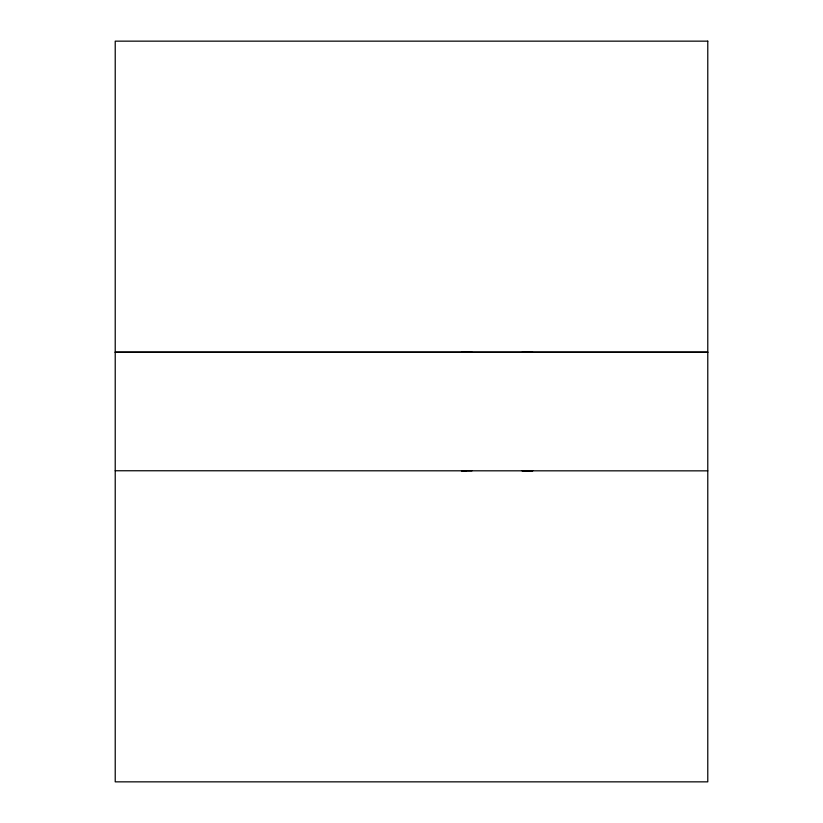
<?xml version="1.0" encoding="UTF-8"?>
<svg xmlns="http://www.w3.org/2000/svg" width="823" height="823" viewBox="0 0 823 823"><rect width="100%" height="100%" fill="white"/><g stroke="black" fill="none" stroke-linecap="round" stroke-linejoin="round"><path stroke-width="1.23" d="M466.291 352.182L461.528 352.193L471.939 352.213M527.872 352.213L532.635 352.193L522.214 352.182M466.291 470.787L461.528 470.807L471.939 470.818M115.22 352.151L707.78 352.151M115.22 352.244L707.78 352.244M115.22 470.756L707.78 470.849M532.635 470.807L522.214 470.818L532.635 470.807M707.78 41.15L115.22 41.15L115.22 781.85L707.78 781.85L707.78 41.15"/></g></svg>
